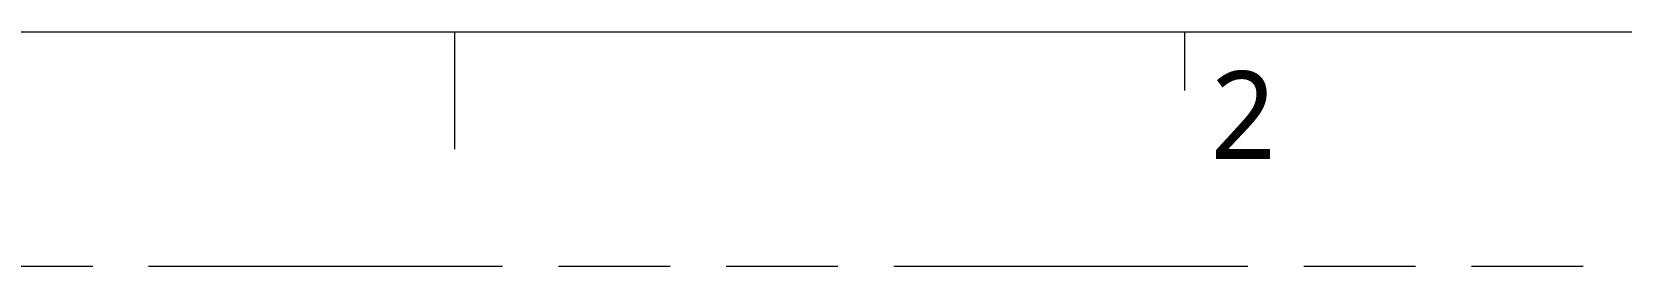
# Model space of a CAD drawing. Extents: x 3103 to 3424, y -52 to 175.
# Drawn here: x 3139.68 to 3182.34, y -52.44 to -46.17 of the extents above; entities that cross this region are included whole.
import ezdxf

# ---------------------------------------------------------------- set-up
doc = ezdxf.new("R2010")
doc.units = 0
doc.linetypes.add('PHANTOM', pattern=[29.5, 9.5, -1.5, 3, -1.5, 3, -1.5, 9.5])
doc.layers.get('0').update_dxf_attribs({"lineweight": 5})
doc.layers.add('0PAPERF', color=2, linetype='PHANTOM', lineweight=5, plot=False)
doc.layers.add('DIM', color=3, linetype='Continuous', lineweight=5)
doc.styles.get("Standard").update_dxf_attribs({"font": 'txt.shx'})

msp = doc.modelspace()

# ---------------------------------------------------------------- linework, layer by layer
for p, q in [((3111.833, -46.172), (3414.387, -46.172)), ((3170.619, -46.172), (3170.619, -47.739))]:
    msp.add_line(p, q)
at = {"color": 0}
msp.add_line((3151.024, -46.172), (3151.024, -49.307), dxfattribs=at)
at = {"layer": '0PAPERF'}
msp.add_line((3102.818, -52.442), (3424.266, -52.442), dxfattribs=at)

# ---------------------------------------------------------------- texts
at = {"layer": 'DIM', "color": 0, "insert": (3171.318, -47.222), "char_height": 2.35146, "width": 1.43164, "attachment_point": 1}
msp.add_mtext('{\\fMicrosoft JhengHei|b0|i0|c136|p0;2}', dxfattribs=at)

doc.saveas('drawing.dxf')
